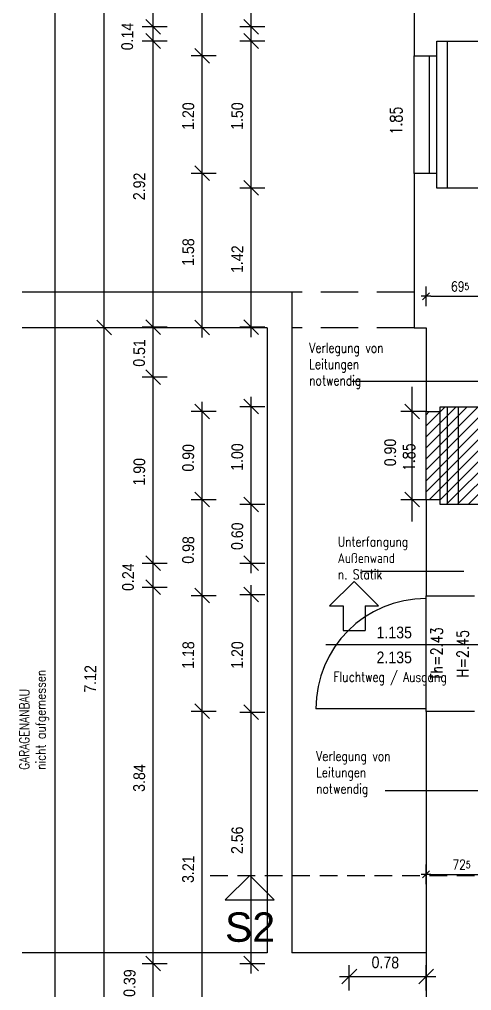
# Model space of a CAD drawing. Header units: metres. Extents: x 157 to 276, y 126 to 187.
# Drawn here: x 156.89 to 161.51, y 170.77 to 180.68 of the extents above; entities that cross this region are included whole.
import ezdxf
from ezdxf.enums import TextEntityAlignment as Align

# ---------------------------------------------------------------- set-up
doc = ezdxf.new("R2010")
doc.units = ezdxf.units.M
doc.header["$LTSCALE"] = 0.03
for name, pattern in [('DOT', [0]), ('GESTRICHELT', [9, 6, -3]), ('STRICHLINIE', [19.05, 12.7, -6.35])]:
    doc.linetypes.add(name, pattern=pattern)
for name, color, linetype in [('A_abriss', 44, '_ABBRUCH'), ('A_ansicht', 9, 'Continuous'), ('A_bemaßung', 2, 'Continuous'), ('A_Fenster', 7, 'Continuous'), ('A_höhen', 3, 'Continuous'), ('A_schraffur', 10, 'Continuous'), ('A_text', 5, 'Continuous'), ('A_türen', 9, 'Continuous'), ('A_verdeckt', 8, 'STRICHLINIE'), ('A_wände', 6, 'Continuous')]:
    doc.layers.add(name, color=color, linetype=linetype)
doc.styles.add('BOLDSIMP_FNT', font='TXT', dxfattribs={"height": 1})
doc.styles.add('SIMPLEX', font='simplex.shx', dxfattribs={"width": 0.8, "height": 0.1})
doc.linetypes.add('_ABBRUCH', pattern='A,25,[101,cadkon.shx,S=3.5,R=0,X=0,Y=0],25', length=50)
doc.dimstyles.get("Standard").update_dxf_attribs({"dimtxt": 0.18, "dimasz": 0.18, "dimexe": 0.18, "dimexo": 0.0625, "dimgap": 0.09, "dimtad": 0, "dimtih": 1, "dimtoh": 1, "dimdec": 4, "dimzin": 0, "dimdsep": 46, "dimlunit": 3, "dimtxsty": 'Standard', "dimcen": 0.09, "dimadec": 0, "dimazin": 0, "dimtfac": 1, "dimtdec": 4, "dimtofl": 0, "dimtmove": 2, "dimatfit": 3, "dimfxl": 1, "dimtolj": 1, "dimtzin": 0, "dimarcsym": 0})

# ---------------------------------------------------------------- blocks, each defined once
blk = doc.blocks.new('SLASH1')
at = {"layer": 'A_bemaßung', "color": 2, "linetype": 'Continuous'}
for p, q in [((0, -0.14068), (0, 0.11466)), ((0.07663, 0.07663), (-0.07319, -0.07319))]:
    blk.add_line(p, q, dxfattribs=at)
blk = doc.blocks.new('DIMCROSS')
at = {"color": 0, "linetype": 'ByBlock'}
blk.add_line((-1, 0), (1, 0), dxfattribs=at)
at = {"linetype": 'ByBlock'}
blk.add_line((-0.707107, -0.707107), (0.707107, 0.707107), dxfattribs=at)
blk = doc.blocks.new('*D31')
at = {"layer": 'A_bemaßung', "color": 1, "lineweight": -2}
for p, q in [((161.0407, 177.7541), (161.0407, 177.9541)), ((161.7357, 177.8041), (161.7357, 177.9541)), ((161.0907, 177.8541), (161.6857, 177.8541))]:
    blk.add_line(p, q, dxfattribs=at)
at = {"layer": 'Defpoints', "color": 0}
for p in [(161.7357, 177.8541), (161.0407, 176.8276), (161.7357, 176.8776)]:
    blk.add_point(p, dxfattribs=at)
at = {"layer": 'A_bemaßung', "color": 1, "lineweight": -2, "xscale": 0.05, "yscale": 0.05, "zscale": 0.05, "rotation": 180}
blk.add_blockref('DIMCROSS', (161.0407, 177.8541), dxfattribs=at)
at = {"layer": 'A_bemaßung', "color": 1, "lineweight": -2, "xscale": 0.05, "yscale": 0.05, "zscale": 0.05}
blk.add_blockref('DIMCROSS', (161.7357, 177.8541), dxfattribs=at)
at = {"layer": 'A_bemaßung', "color": 3, "insert": (161.3882, 177.9541), "char_height": 0.1, "attachment_point": 5, "style": 'SIMPLEX'}
blk.add_mtext('\\A1;69{\\A1\\H0.7x\\S5;}', dxfattribs=at)
blk = doc.blocks.new('*D39')
at = {"layer": 'A_bemaßung', "color": 1, "lineweight": -2}
for p, q in [((161.0407, 171.8546), (161.0407, 172.0546)), ((161.7659, 171.9046), (161.7659, 172.0546)), ((161.0907, 171.9546), (161.7159, 171.9546))]:
    blk.add_line(p, q, dxfattribs=at)
at = {"layer": 'Defpoints', "color": 0}
for p in [(161.7659, 171.9546), (161.0407, 170.9929), (161.7659, 171.0429)]:
    blk.add_point(p, dxfattribs=at)
at = {"layer": 'A_bemaßung', "color": 1, "lineweight": -2, "xscale": 0.05, "yscale": 0.05, "zscale": 0.05, "rotation": 180}
blk.add_blockref('DIMCROSS', (161.0407, 171.9546), dxfattribs=at)
at = {"layer": 'A_bemaßung', "color": 1, "lineweight": -2, "xscale": 0.05, "yscale": 0.05, "zscale": 0.05}
blk.add_blockref('DIMCROSS', (161.7659, 171.9546), dxfattribs=at)
at = {"layer": 'A_bemaßung', "color": 3, "insert": (161.4033, 172.0546), "char_height": 0.1, "attachment_point": 5, "style": 'SIMPLEX'}
blk.add_mtext('\\A1;72{\\A1\\H0.7x\\S5;}', dxfattribs=at)

msp = doc.modelspace()

# ---------------------------------------------------------------- hatches: boundary and pattern name
at = {"layer": 'A_schraffur', "linetype": 'Continuous'}
h = msp.add_hatch(dxfattribs=at)
h.set_pattern_fill('ANSI31', color=256, style=0)
h.paths.add_polyline_path([(161.04067, 176.67757), (161.18571, 176.67759), (161.18572, 176.72754), (161.7357, 176.7276), (161.7357, 175.72762), (161.18571, 175.72762), (161.18571, 175.77764), (161.04069, 175.77765)])
h = msp.add_hatch(dxfattribs=at)
h.set_pattern_fill('ANSI31', color=256, style=0)
h.paths.add_polyline_path([(161.04067, 176.67757), (161.18571, 176.67759), (161.18572, 176.72754), (161.7357, 176.7276), (161.7357, 175.72762), (161.18571, 175.72762), (161.18571, 175.77764), (161.04069, 175.77765)])
at = {"layer": 'A_schraffur'}
h = msp.add_hatch(dxfattribs=at)
h.set_pattern_fill('ANSI31', color=256, scale=0.025, style=0)
h.paths.add_polyline_path([(161.04067, 176.67757), (161.18571, 176.67759), (161.18572, 176.72754), (161.7357, 176.7276), (161.7357, 175.72762), (161.18571, 175.72762), (161.18571, 175.77764), (161.04069, 175.77765)])

# ---------------------------------------------------------------- linework, layer by layer
at = {"layer": 'A_abriss', "ltscale": 0.5}
for p, q in [((161.26069, 175.72761), (161.26073, 176.72757)), ((161.37068, 175.72762), (161.37069, 176.72756)), ((161.18571, 175.77764), (161.18571, 176.67759))]:
    msp.add_line(p, q, dxfattribs=at)
at = {"layer": 'A_ansicht', "color": 9, "linetype": 'Continuous'}
for p, q in [((161.26064, 178.95745), (161.26065, 180.45736)), ((160.92067, 179.10742), (160.92066, 180.30736))]:
    msp.add_line(p, q, dxfattribs=at)
at = {"layer": 'A_bemaßung', "linetype": 'Continuous'}
for p, q in [((157.25617, 149.94212), (157.25617, 184.29713)), ((157.75616, 149.94212), (157.75619, 184.29713)), ((158.25616, 149.94212), (158.25619, 184.29714)), ((158.75619, 177.43214), (158.75619, 184.29713)), ((159.25619, 180.50214), (159.25619, 182.79219)), ((159.25617, 177.43754), (159.25616, 180.55733)), ((160.89977, 175.55461), (160.89977, 176.92921)), ((159.25618, 175.02766), (159.25616, 176.82756)), ((158.75616, 170.3123), (158.75618, 176.77757)), ((159.25617, 170.94291), (159.25617, 174.90765)), ((160.15618, 170.91229), (161.14066, 170.91229))]:
    msp.add_line(p, q, dxfattribs=at)
at = {"layer": 'A_bemaßung'}
msp.add_line((160.01927, 174.30001, 0), (161.57852, 174.30001, 0), dxfattribs=at)
at = {"layer": 'A_Fenster', "linetype": 'Continuous'}
for p, q in [((161.07566, 179.10743), (161.07564, 180.30737)), ((161.15067, 179.10742), (161.1507, 180.30735))]:
    msp.add_line(p, q, dxfattribs=at)
at = {"layer": 'A_text'}
for p, q in [((160.28352, 176.98661), (161.89064, 176.98662)), ((160.38747, 175.04927), (161.42693, 175.04927)), ((160.05641, 174.69413), (160.30641, 174.94413)), ((160.30641, 174.94413), (160.55641, 174.69413)), ((160.05641, 174.69413), (160.19391, 174.69413)), ((160.19391, 174.69413), (160.19391, 174.44413)), ((160.41891, 174.69413), (160.55641, 174.69413)), ((160.41891, 174.69413), (160.41891, 174.44413)), ((160.19391, 174.44413), (160.41891, 174.44413)), ((160.62507, 172.8123), (161.89064, 172.81231))]:
    msp.add_line(p, q, dxfattribs=at)
at = {"layer": 'A_text', "color": 5, "linetype": 'GESTRICHELT'}
msp.add_line((158.83602, 171.94499), (162.92944, 171.94499), dxfattribs=at)
at = {"layer": 'A_text', "color": 7}
for p, q in [((159.2415, 171.94499), (158.9915, 171.69499)), ((159.4915, 171.69499), (159.2415, 171.94499)), ((158.9915, 171.69499), (159.4915, 171.69499))]:
    msp.add_line(p, q, dxfattribs=at)
at = {"layer": 'A_türen', "color": 10, "linetype": 'Continuous'}
for p, q in [((161.04066, 173.64521), (161.04066, 174.77021)), ((161.04067, 173.64521), (159.91567, 173.64521))]:
    msp.add_line(p, q, dxfattribs=at)
msp.add_arc((161.04067, 173.64521), 1.125, 90.000245, 180, dxfattribs=at)
at = {"layer": 'A_verdeckt'}
msp.add_line((161.04068, 173.61774), (161.04065, 174.79768), dxfattribs=at)
at = {"layer": 'A_wände', "linetype": 'Continuous'}
for p, q in [((161.15067, 179.10743), (160.92067, 179.10742)), ((160.92067, 179.10742), (160.92067, 177.53212)), ((161.15068, 178.95744), (161.15067, 179.10743)), ((161.62563, 178.95743), (161.15068, 178.95744)), ((160.92067, 177.53212), (161.04067, 177.53213)), ((161.04067, 177.53213), (161.04067, 176.67757)), ((161.18571, 176.67759), (161.18572, 176.72754)), ((161.18572, 176.72754), (161.7357, 176.72756)), ((161.04067, 176.67757), (161.18571, 176.67759)), ((161.04069, 175.77763), (161.04067, 176.67757)), ((161.04069, 175.77763), (161.04065, 174.79768)), ((161.18571, 175.77764), (161.04069, 175.77763)), ((161.18571, 175.72763), (161.18571, 175.77764)), ((161.7357, 175.72762), (161.18571, 175.72763)), ((161.04065, 174.79768), (161.53596, 174.79766)), ((161.04068, 173.61774), (161.04066, 170.41229)), ((161.53594, 173.61774), (161.04068, 173.61774))]:
    msp.add_line(p, q, dxfattribs=at)
at = {"layer": 'A_wände', "color": 1}
for p, q in [((159.67067, 177.89712), (156.91658, 177.89712)), ((159.67067, 177.89712), (159.67067, 171.15504)), ((159.42067, 177.53212), (156.91658, 177.53212)), ((159.42067, 177.53212), (159.42067, 171.15504)), ((159.42067, 171.15504), (156.91658, 171.15504)), ((161.04066, 171.15505), (159.67067, 171.15504))]:
    msp.add_line(p, q, dxfattribs=at)
at = {"layer": 'A_wände', "color": 1, "linetype": 'STRICHLINIE'}
for p, q in [((160.92066, 177.89712), (159.67067, 177.89712)), ((160.92066, 177.53212), (159.67067, 177.53212))]:
    msp.add_line(p, q, dxfattribs=at)
at = {"layer": 'A_wände', "linetype": 'Continuous'}
msp.add_lwpolyline([(161.62564, 181.19226), (161.15067, 181.19229), (161.15067, 181.34227), (160.92068, 181.34226), (160.92066, 180.30736), (161.1507, 180.30735), (161.15066, 180.45733), (161.62565, 180.45735), (161.62563, 180.50732), (166.09565, 180.50734), (166.09565, 178.87745), (166.36565, 178.87743), (166.36567, 180.90232), (166.09564, 180.90233), (166.09565, 180.60216), (161.62566, 180.60215), (161.62564, 181.19226)], dxfattribs=at)

# ---------------------------------------------------------------- block references
at = {"layer": 'A_bemaßung', "color": 7, "rotation": 90}
for p in [(158.25616, 180.60215), (158.25616, 180.60215), (159.25618, 180.60215), (158.25619, 180.45735), (158.25619, 180.45735), (159.25619, 180.45735), (158.75618, 180.30737), (158.75619, 179.10741), (159.25617, 178.95743), (157.75617, 177.53214), (158.25617, 177.53753), (158.25617, 177.53753), (158.75617, 177.53212), (159.25618, 177.53753), (158.25617, 177.02757), (158.25617, 177.02757), (159.25619, 176.72757), (158.75616, 176.67758), (160.89999, 176.67757), (158.75616, 175.77763), (159.25618, 175.72763), (160.89971, 175.77763), (158.25618, 175.12767), (158.25618, 175.12767), (159.25616, 175.12766), (158.25618, 174.88269), (158.25618, 174.88269), (158.75619, 174.79767), (159.25618, 174.80764), (158.75616, 173.61776), (159.25617, 173.60774), (158.25617, 171.04292), (158.25617, 171.04292), (159.25617, 171.04291)]:
    msp.add_blockref('SLASH1', p, dxfattribs=at)
at = {"layer": 'A_bemaßung', "color": 7}
for p in [(160.25617, 170.91229), (161.04067, 170.91229)]:
    msp.add_blockref('SLASH1', p, dxfattribs=at)

# ---------------------------------------------------------------- texts
at = {"layer": 'A_abriss', "ltscale": 0.5, "style": 'SIMPLEX', "width": 0.8}
msp.add_text('1.85', height=0.12, rotation=90, dxfattribs=at).set_placement((160.86607, 176.21107), align=Align.MIDDLE_CENTER)
at = {"layer": 'A_bemaßung', "color": 7, "linetype": 'Continuous', "style": 'BOLDSIMP_FNT', "width": 0.9}
for s, rotation, p in [('0.14', 89, (158.08491, 180.36259)), ('1.20', 89, (158.70617, 179.55053)), ('1.50', 89, (159.20616, 179.55053)), ('2.92', 89, (158.20618, 178.83286)), ('1.58', 89, (158.70619, 178.1629)), ('1.42', 89, (159.20619, 178.09063)), ('0.51', 89, (158.20619, 177.13341)), ('0.90', 89, (158.70619, 176.06303)), ('1.00', 89, (159.20619, 176.07074)), ('1.90', 89, (158.20618, 175.92075)), ('0.60', 89, (159.20619, 175.26308)), ('0.98', 89, (158.70616, 175.12308)), ('0.24', 89, (158.09247, 174.84561)), ('1.18', 89, (158.70618, 174.05085)), ('1.20', 89, (159.20617, 174.05084)), ('7.12', 89, (157.70619, 173.80762)), ('3.84', 89, (158.20619, 172.79565)), ('2.56', 89, (159.20618, 172.16075)), ('3.21', 89, (158.70618, 171.8659)), ('0.78', 359.3, (160.48387, 170.96229)), ('0.39', 89, (158.10763, 170.70325))]:
    msp.add_text(s, height=0.12, rotation=rotation, dxfattribs=at).set_placement(p, align=Align.BOTTOM_LEFT)
at = {"layer": 'A_bemaßung', "color": 7, "linetype": 'DOT', "style": 'BOLDSIMP_FNT', "width": 0.9}
msp.add_text('0.90', height=0.12, rotation=90, dxfattribs=at).set_placement((160.7708, 176.11902), align=Align.BOTTOM_LEFT)
for s, p in [('1.135', (160.53561, 174.32715, 0)), ('2.135', (160.53561, 174.07296, 0))]:
    msp.add_text(s, height=0.12, dxfattribs=at).set_placement(p, align=Align.BOTTOM_LEFT)
at = {"layer": 'A_höhen', "linetype": 'Continuous', "style": 'SIMPLEX', "width": 0.8}
for s, p in [('1.85', (160.73573, 179.64647)), ('Th=2.43', (161.1502, 174.20771)), ('H=2.45', (161.41595, 174.2077))]:
    msp.add_text(s, height=0.12, rotation=90, dxfattribs=at).set_placement(p, align=Align.MIDDLE_CENTER)
at = {"layer": 'A_text', "linetype": 'Continuous', "char_height": 0.1, "width": 1.1421, "attachment_point": 1, "style": 'SIMPLEX'}
for s, insert, rotation in [('\\Fsimplex.shx;Verlegung von Leitungen notwendig', (159.84915, 177.37859), 359.899931), ('GARAGENANBAU \\Pnicht aufgemessen', (156.88973, 173.02059), 90), ('\\Fsimplex.shx;Fluchtweg / Ausgang', (160.0969, 174.02054), 359.899931), ('\\Fsimplex.shx;Verlegung von Leitungen notwendig', (159.92035, 173.21273), 359.899931)]:
    msp.add_mtext(s, dxfattribs=dict(at, insert=insert, rotation=rotation))
at = {"layer": 'A_text', "linetype": 'Continuous', "insert": (160.13873, 175.3991), "char_height": 0.1, "width": 0.8964238, "attachment_point": 1, "style": 'SIMPLEX'}
msp.add_mtext('Unterfangung Außenwand   n. Statik', dxfattribs=at)
at = {"layer": 'A_text', "color": 5, "linetype": 'GESTRICHELT', "insert": (158.98813, 171.56692), "char_height": 0.3, "width": 13.2918, "attachment_point": 1}
msp.add_mtext('{\\fArial|b0|i0|c0|p34;S2}', dxfattribs=at)

# ---------------------------------------------------------------- dimensions: what is measured, and where the dimension line sits
at = {"layer": 'A_bemaßung'}
for base, p1, p2, text, override, picture, middle in [((161.73568, 177.85412), (161.04067, 176.82757), (161.73568, 176.87757), '69{\\A1\\H0.7x\\S5;}', {"dimtxt": 0.1, "dimasz": 0.05, "dimexe": 0.1, "dimexo": 0.926554, "dimgap": 0.05, "dimtad": 1, "dimrnd": 0.0025, "dimtxsty": 'SIMPLEX', "dimblk": 'DIMCROSS', "dimblk1": 'DIMCROSS', "dimblk2": 'DIMCROSS', "dimdle": 0.025, "dimclrd": 1, "dimclre": 1, "dimclrt": 3, "dimtix": 1, "dimtvp": 1}, '*D31', (161.38818, 177.95412)), ((161.76592, 171.95456), (161.04067, 170.99291), (161.76592, 171.04291), '72{\\A1\\H0.7x\\S5;}', {"dimtxt": 0.1, "dimasz": 0.05, "dimexe": 0.1, "dimexo": 0.861651, "dimgap": 0.05, "dimtad": 1, "dimrnd": 0.0025, "dimtxsty": 'SIMPLEX', "dimblk": 'DIMCROSS', "dimblk1": 'DIMCROSS', "dimblk2": 'DIMCROSS', "dimdle": 0.025, "dimclrd": 1, "dimclre": 1, "dimclrt": 3, "dimtix": 1, "dimtvp": 1}, '*D39', (161.40329, 172.05456))]:
    dim = msp.add_linear_dim(base=base, p1=p1, p2=p2, text=text, dimstyle='Standard', override=override, dxfattribs=at)
    dim.commit()
    dim.dimension.update_dxf_attribs({"geometry": picture, "text_midpoint": middle})

doc.saveas('drawing.dxf')
